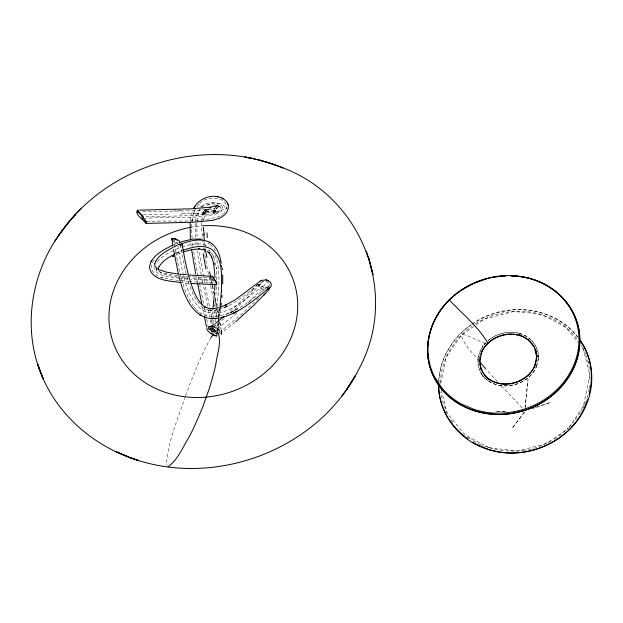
<?xml version="1.0" encoding="UTF-8"?>
<svg xmlns="http://www.w3.org/2000/svg" width="623" height="623" viewBox="0 0 623 623"><rect width="100%" height="100%" fill="white"/><g stroke="black" fill="none" stroke-linecap="round" stroke-linejoin="round"><path stroke-width="0.47" stroke-dasharray="3.12 2.34" d="M216.773 279.875L216.228 267.547L216.337 268.521L213.759 257.221L214.257 258.304L212.334 254.137L212.864 255.228L209.164 250.368L210.083 251.248L207.763 249.426M196.79 223.182L197.086 236.281M213.868 211.594L213.985 210.076L214.452 213.043L213.603 211.952L214.803 213.159L212.996 211.898L214.016 212.388L210.107 211.259M201.727 222.473L201.774 230.144L203.269 245.267M438.748 380.91C439.752 358.451 452.68 337.534 470.863 324.715M440.43 382.748C440.835 360.195 453.653 338.99 471.884 326.164M589.942 380.03L589.763 372.172M195.163 223.548L195.451 237.495M216.602 286.51L214.826 307.598M203.534 215.223L203.744 213.035M438.911 383.161C438.997 359.985 452.025 338.437 470.622 325.159L471.377 324.63M199.064 204.188C190.319 213.284 191.541 227.302 192.125 238.874M201.774 220.643L202.942 212.825L202.475 215.278L204.025 211.033L203.332 212.163L204.546 210.457L203.737 211.438L205.107 210.099L204.258 210.893L205.8 209.819L204.227 210.8L209.273 209.242L204.476 210.278L211.244 209.663L210.644 209.569L215.877 211.477C236.475 208.915 215.589 197.647 207.311 205.87M217.372 331L218.229 323.127M525.111 407.528L528.024 379.29L525.134 407.629M203.589 220.262L205.053 212.879M196.985 221.367L198.503 213.128L200.263 209.468M216.968 307.567L215.971 316.523M217.061 306.672C218.439 289.687 221.305 271.721 215.246 255.321M219.911 308.299L219.21 314.677M216.282 333.126L217.302 323.672M218.922 309.304L218.12 316.507M217.357 331.023L218.221 323.298M218.369 330.019L219.07 323.75M236.701 313.159L214.312 331.35L215.87 317.419M219.935 308.198L219.023 316.328M220.713 309.335L220.02 315.495M212.443 328.633L213.51 319.202M213.619 318.26L214.522 310.27M211.688 319.794L210.683 328.453M212.638 311.547L211.929 317.714M219.039 316.032L219.117 315.355M192.04 221.765L192.546 217.637M195.365 221.367L196.728 214.997L199.453 209.437M190.311 220.363L191.526 214.047L193.029 209.881M588.618 391.618L589.015 389.025M589.148 388.16L589.553 385.567M440.757 383.27L446.2 357.119L461.417 335.174L474.975 325.658M199.633 203.581C206.454 194.734 231.343 196.354 225.456 210.854M586.811 398.377L587.941 394.157M213.954 210.481L214.795 208.175L214.102 209.772M226.671 207.194L226.141 208.97L226.39 208.129M185.28 396.524C178.077 419.115 167.4 441.676 166.551 465.638M185.615 395.621C193.083 375.91 200.528 356.037 210.971 337.666M193.379 214.016L194.54 210.987M584.631 404.062L585.565 401.625M584.312 404.88L581.243 411.149M204.453 214.281L205.574 211.68L204.951 213.089L206.431 211.641L204.578 212.996L206.252 211.431L204.912 212.793L205.839 211.656L204.656 213.393L206.034 211.174L205.224 212.474M230.533 313.19L246.879 298.207L260.539 283.73L259.137 285.614L260.258 283.94L260.282 285.038C261.707 287.444 265.024 287.803 267.516 287.18L265.46 287.577L268.451 286.525L266.963 287.367M204.656 213.393L205.458 212.1L209.164 211.22L207.358 211.407L211.15 211.423M214.608 208.604L215.356 207.404M580.34 412.722L572.724 423.422M154.107 260.173C146.693 267.742 155.259 277.399 163.818 277.967L161.536 277.321M568.97 427.3L583.268 406.679L589.856 375.35L583.268 348.888L581.275 345.391M268.435 287.265L269.502 285.591L269.385 284.236M259.908 284.579L260.539 283.73M224.225 212.786L224.934 211.836M257.875 284.166L251.98 290.653L253.538 289.025M485.956 342.479L482.295 346.824L483.027 345.749L480.263 350.632L478.3 356.87L481.384 348.794L485.823 342.868M157.292 261.629C163.701 254.76 172.431 250.555 181.091 247.253M569.656 426.763L571.493 424.761M252.424 290.186L239.318 302.965L225.207 315.464M201.354 207.093C205.356 199.835 229.248 201.751 220.581 211.984M258.623 298.106L242.324 313.579L219.467 332.433M223.314 213.72L221.43 215.293M216.991 207.957L219.132 206.291L216.298 209.055L216.929 208.168L215.636 211.002L215.714 210.2L215.753 212.482L215.34 210.901L216.017 212.295L214.888 210.8L216.033 211.945L213.082 210.037L215.877 211.477L210.006 212.279M248.055 302.723L259.744 291.019L264.83 284.602C247.129 296.906 228.337 318.408 204.593 311.788C183.178 297.109 182.048 265.055 177.057 241.755M214.771 323.89C206.797 328.064 207.451 329.1 213.502 332.246M235.097 322.223L219.794 334.411M488.167 340.617C499.475 330.618 518.102 329.178 530.017 338.935L525.08 335.509L519.901 333.313L521.069 333.741C510.899 330.751 499.397 332.448 490.714 338.608M261.559 291.852L264.643 289.298M260.897 292.405L256.754 295.769M258.202 284.485C247.526 293.332 236.662 302.35 223.813 307.871L228.54 305.729L222.964 308.136M224.225 318.563L209.881 329.715L215.028 331.724M265.203 288.846L266.333 287.943M201.992 207.389C206.057 203.612 212.295 202.981 217.357 204.912M488.455 340.353L489.958 339.192M559.181 435.921L568.425 428.094C555.373 437.876 541.924 448.194 525.205 450.172M256.139 296.268L244.278 304.943L229.638 312.925M475.754 325.113L484.367 319.093L513.329 311.625C531.785 312.699 551.503 314.389 565.894 327.355C570.255 331.101 574.461 335.127 577.731 339.885M471.611 324.233C503.563 301.182 553.621 305.106 578.027 337.323M475.559 323.796C495.238 311.282 520.509 307.746 542.758 314.942L565.894 327.355L578.128 342.44M554.065 439.301L558.426 436.497M215.776 331.786C214.351 331.732 206.447 328.204 210.317 328.516M472.195 324.155L483.635 317.496L497.582 312.403L513.227 309.888C537.306 308.276 562.569 317.419 577.498 336.911M260.5 282.826C262.922 281.152 266.558 281.152 268.786 283.169M551.036 441.068L546.309 443.553L517.768 451.075L502.971 450.795L495.846 449.627L481.735 445.227M218.066 207.155L220.277 206.034L217.248 207.482M230.417 312.567L237.519 309.063L229.716 312.886M175.951 253.39L181.48 250.921M174.417 246.731L180.662 244.068M176.971 254.433L181.355 252.619M173.708 244.66L179.977 242.191M220.051 216.165C196.704 223.891 171.185 219.654 147.005 221.609M175.554 253.172L182.025 250.508M174.245 246.389L180.164 243.99M217.676 213.596C194.197 219.779 169.292 216.493 145.307 218.276M228.843 313.307L218.829 316.227M535.414 407.528L550.6 402.396L530.741 409.241M181.986 246.965C190.116 244.403 199.749 241.833 207.669 246.28M222.154 308.455L214.195 310.34M216.539 207.747C191.635 212.747 165.905 210.333 140.666 211.851M263.591 281.666L261.894 282.048M524.278 450.281L517.768 451.075L488.23 447.625M207.996 327.091A8.574 4.213 32.4 0 1 209.375 326.67L210.699 326.545M207.358 211.407L208.386 211.306M217.933 316.398C211.29 317.325 204.134 316.196 198.815 311.905M209.39 326.693L213.642 327.324M196.011 213.416L186.145 213.845M183.084 213.938L178.949 214.055M143.454 214.803L169.729 214.257M146.117 216.664C162.782 216.181 179.455 216.22 196.105 215.301C204.157 213.837 215.503 216.002 221.087 208.931L220.931 207.794L218.977 205.738M210.465 310.511L211.859 310.628L207.918 310.231L213.261 310.464M506.016 411.585L495.526 411.71L505.845 411.663M462.445 334.411L466.658 335.369L484.881 343.421M212.684 279.595L190.833 278.426M213.564 280.498L190.872 279.322M213.821 282.881L190.381 281.666M212.209 278.068L179.447 275.966M263.521 289.095L265.857 289.228M181.02 245.119L179.517 245.01L180.857 245.112M188.87 283.325L182.048 282.741M186.939 274.899L183.863 274.634M189.439 281.588L171.652 279.641L161.933 277.437M187.616 278.17L185.233 277.967M188.185 279.127L180.343 278.411M186.113 274.829L182.033 274.463M183.66 274.618L180.623 274.315M184.836 277.928L184.05 277.85M181.83 274.439L179.619 274.213M183.66 277.811L180.763 277.508M180.421 274.299L179.813 274.229M179.486 278.325C171.084 276.589 159.776 277.399 154.255 269.712L154.037 267.571M177.672 275.74L162.642 272.983L159.013 271.612L156.256 269.471L156.903 270.678L156.661 269.338M177.602 277.118L167.953 275.397L161.63 273.217M180.686 245.065L176.465 243.632L173.529 241.537M215.285 331.755A3.403 0.639 58.3 0 0 212.591 328.438L211.789 328.251L214.008 329.769M209.235 310.41L205.247 309.203M263.677 289.095C261.862 290.31 257.431 284.08 259.113 286.564M211.501 328.944L216.142 330.961M178.412 244.341L179.369 244.73M210.776 329.98L209.133 329.263L210.301 329.824L208.845 328.282M480.87 444.806L471.019 439.472M216.936 328.687L220.791 331.389A7.351 3.878 14.3 0 1 221.313 332.098M215.036 327.838L215.87 328.259M489.047 447.836L466.471 435.726L463.154 432.829L447.073 413.002L442.299 400.309L440.843 392.326M208.074 243.149L209.453 244.029M470.233 438.997L465.77 435.773M203.69 308.338L205.107 309.242M210.146 244.465L213.455 247.635L215.963 251.513M215.574 330.299L215.153 329.941A3.886 1.69 37.7 0 0 214.468 329.427L213.074 328.679A4.026 0.654 31.1 0 0 212.459 328.391L210.706 328.305A5.35 1.269 51.5 0 0 210.73 328.835M202.981 307.887C186.744 291.525 184.891 266.371 180.483 244.862M530.64 339.535L529.394 338.406C535.025 342.993 538.451 349.939 538.599 357.205L538.763 355.336L538.202 361.161L536.084 367.469L538.288 359.183L538.194 353.482L535.928 346.458L531.271 340.096M485.566 378.597L488.86 381.245L488.144 380.801C504.155 391.696 528.678 384.414 536.395 366.729C527.673 387.023 496.796 392.957 482.358 375.56L483.549 376.946C478.931 371.129 476.875 363.349 478.503 356.06L477.95 361.745L478.69 367.336L480.263 371.651M196.292 309.693L198.028 311.368M159.589 271.792L159.932 272.103A15.139 8.099 -8.9 0 0 161.676 273.186M522.167 407.847L499.965 384.508M497.403 381.751L486.15 369.314M483.199 376.113L484.935 378.029M479.071 361.169C472.966 352.867 463.94 345.422 461.417 335.174M194.15 307.248L195.708 309.133M581.796 346.964L583.268 348.888L585.604 354.176M482.669 375.404L480.722 372.429M450.912 419.809L453.661 423.539M211.781 331L210.948 329.544M193.628 306.617C182.913 291.05 179.549 271.823 175.99 253.616M221.305 332.098L221.749 334.138L220.62 335.626A8.566 4.19 32.5 0 1 220.215 335.82M586.002 355.055L588.042 361.581L589.568 369.564L589.342 368.38M441.388 390.185L447.073 413.002M215.176 298.915L215.838 302.077M210.465 284.882L204.149 251.303M210.66 285.793L212.934 296.821M214.662 305.153L215.044 307.007M205.497 286.837L211.61 316.71M203.526 303.167L199.788 285.093M215.69 301.376L216.368 304.67M212.093 284.065L210.722 277.367L211.571 281.51M207.685 306.064L203.043 283.636M202.615 307.482L203.986 314.233M216.197 303.845L218.961 317.668M204.578 282.289L198.698 249.955M202.888 282.897L201.704 277.017M198.145 277.017L199.609 284.197M204.679 308.844L206.221 316.414M197.553 283.06L196.229 276.448M208.44 309.787L209.686 316.001M217.707 311.274L218.611 315.861M215.581 309.724L217.006 316.967M201.268 274.821L196.993 250.524M211.781 317.59L214.312 331.35M197.966 276.121L193.473 250.415M210.442 319.903L212.575 331.638M588.042 361.581L588.268 362.781M206.727 319.116L208.604 329.045M219.833 322.301L220.885 328.126M219.95 322.893L220.425 325.51M218.214 323.392L220.02 333.655M220.83 327.838L221.336 330.751M221.305 330.611L221.765 333.383M175.818 252.689L173.638 238.656M203.628 247.829L204.017 250.438M205.247 246.724L204.609 241.934M198.091 245.532L197.561 240.953M192.928 246.225L192.515 242.659M196.237 244.956L195.856 241.693M191.144 246.287L190.693 242.402M190.443 227.372A95.319 84.93 -17.8 0 1 202.919 225.806M213.409 280.638A3.403 0.771 45.1 0 1 212.015 278.707M178.949 242.238A4.719 1.067 45.1 0 1 179.385 244.94A4.719 1.067 45.1 0 1 174.074 239.777M181.137 210.683A153.733 12.219 -1.7 0 1 173.872 210.854M186.152 213.611A114.211 17.234 -2 0 1 183.131 213.705M209.842 212.209A45.3 8.403 -2 0 1 195.957 213.268M209.141 209.484A63.46 21.096 68.3 0 1 209.211 209.242M205.31 214.452A60.345 22.451 52 0 1 205.606 210.878M200.481 206.532A67.237 11.152 77.9 0 1 202.031 207.116M204.251 243.733A108.223 29.304 74.1 0 1 203.939 241.272M219.452 211.89A21.096 5.926 -4.8 0 1 216.337 213.339M213.331 326.686A8.177 3.014 26.1 0 1 217.263 328.305M208.985 330.307A6.674 3.427 36.4 0 1 212.684 326.764A6.674 3.427 36.4 0 1 219.942 333.266M210.745 328.742A6.526 0.444 23.8 0 1 211.898 329.178M215.488 330.354A4.929 2.313 37.9 0 1 216.173 331.047M211.057 329.629A5.21 1.269 50.4 0 1 210.792 328.897M212.778 332.939A4.392 1.962 39.1 0 1 211.072 330.805M213.853 331.818A3.403 0.639 58.3 0 1 212.591 328.438M524.691 411.741L512.044 428.531L524.691 411.741M258.405 284.509L258.615 285.622L258.405 284.509"/><path stroke-width="0.93" d="M222.723 284.018L222.715 274.836M487.832 378.722C481.875 373.107 478.581 364.471 480.232 356.333L479.99 357.329M214.912 284.906L214.624 290.497M221.406 290.622C221.562 276.877 223.4 259.643 211.937 249.628A48.804 27.062 -55 0 0 209.795 248.351C201.167 244.465 191.354 247.424 182.905 250.368M221.367 291.26L219.981 307.63M190.124 222.162L190.404 239.372M221.586 290.544L221.484 291.883M214.499 292.389L213.658 302.077M221.897 297.428L222.061 295.473M213.72 301.485L212.864 309.506M217.123 333.274L217.225 332.308M221.142 305.363L221.344 303.362M218.377 321.826L218.533 320.456M218.907 317.317L218.408 321.632M158.468 268.568L158.538 270.078M154.714 263.685L154.909 266.076L156.381 268.124M536.255 360.803L536.637 356.317L535.944 351.022L536.193 352.143C534.269 343.686 527.159 337.744 519.263 334.894L520.641 335.431C505.666 331.381 488.448 337.876 481.408 352.042M479.718 361.69L481.898 351.216M589.124 394.273C593.82 376.385 591.282 356.566 580.838 341.139M536.123 361.698L534.456 366.83L537.065 355.157L536.886 357.415L534.363 347.284L528.211 339.699L528.966 340.345L522.417 336.404L514.193 334.247M587.411 399.553C576.485 437.743 532.556 459.992 494.748 451.161M480.707 354.666C485.083 341.279 499.662 332.799 513.445 334.201M207.14 327.9L206.859 329.357A7.562 3.006 27.1 0 0 215.62 335.548L216.874 335.875M172.166 245.361C163.024 250.236 150.696 255.905 149.458 267.493C152.09 281.432 170.336 280.685 181.301 282.663M159.052 266.776C162.525 260.764 168.919 257.213 174.814 253.958M155.493 261.403C159.496 254.698 166.707 250.75 173.412 247.214M195.015 206.268L193.605 208.666C198.939 196.292 219.467 191.082 227.644 203.012L227.356 202.452L228.423 205.543L228.197 208.767L226.772 212.248L225.129 214.444L220.667 217.824L212.988 220.332L193.535 222.216L146.016 223.416L142.184 219.031M150.906 261.831L151.685 260.601M54.551 241.708L64.146 227.753L75.079 214.803L69.075 221.578L58.912 234.988L59.201 234.552C30.029 275.763 21.883 332.23 43.189 378.675L37.528 363.731L40.074 371.129C56.054 414.357 94.346 447.065 138.01 460.311L129.958 457.586L115.263 451.356L130.363 457.726L129.958 457.586C214.351 489.281 319.101 449.611 359.253 368.411C399.592 293.332 361.838 197.109 282.25 167.579M210.971 337.666L213.619 333.975M58.912 234.988L69.441 221.157L69.075 221.578L75.079 214.803M341.536 396.469L347.019 388.993M212.093 276.394L212.552 276.441A4.976 1.067 72.4 0 1 213.043 277.048M235.751 321.678L253.849 305.27L268.536 290.116L271.184 286.136L271.184 283.776L270.071 281.954L266.091 279.945L261.278 280.389L235.541 299.601L224.482 305.706L226.429 304.811L220.223 307.248M263.467 295.645L265.024 294.009M81.045 208.689L74.682 215.208C118.962 167.104 189.197 144.762 253.117 158.608L245.524 157.16M215.971 206.68L217.832 205.123L215.994 206.517L217.723 205.341L216.812 205.777M223.914 316.554L215.418 323.392M455.405 294.648C430.789 313.385 419.372 349.62 434.262 377.795C449.744 408.353 488.557 420.634 520.392 411.577C552.71 403.47 580.395 373.777 579.795 339.426C579.873 306.547 550.872 279.454 519.084 276.487M456.799 293.573L459.587 291.424M168.078 466.861C178.178 459.315 183.076 446.761 189.485 436.232A157.681 65.727 -49.8 0 0 194.158 426.957L202.273 408.26L208.876 389.733A301.368 125.62 -49.8 0 0 215.831 364.253C217.077 353.771 222.209 341.645 217.575 331.584M461.884 289.944L472.382 283.979M487.147 343.756L487.786 342.72C477.732 326.351 462.422 313.743 449.214 299.92M260.881 280.615L261.278 280.389M267.322 289.119L269.58 287.881L267.322 289.119L269.229 288.052C254.184 299.819 239.318 313.533 220.121 317.831M173.918 255.897L172.688 256.528L174.674 255.516M226.024 304.997L226.429 304.811M473.27 283.605L486.119 278.925M218.159 205.255L209.593 207.389M181.519 243.757C190.327 240.774 200.559 237.931 209.453 242.145M182.827 252.081L191.611 249.636L199.788 248.865M181.558 241.662L192.546 239.162L201.291 239.068M218.743 307.684L213.097 308.704L209.266 308.658L210.192 308.767L204.422 306.796L205.512 307.458L204.866 307.069M492.092 277.546L494.662 276.994M210.854 207.225L190.116 208.869L139.56 210.115M495.534 276.885L498.159 276.565M499.903 276.355L505.144 275.958M218.245 318.135C193.465 322.597 183.178 294.57 178.809 275.537M181.527 245.166L182.041 245.034A6.526 1.651 37.5 0 0 182.266 244.457A6.651 1.651 39.4 0 0 182.056 243.928L178.933 240.634A5.218 2.383 26.6 0 0 178.108 240.12L176.223 239.263A5.039 0.981 24.9 0 0 175.281 238.897M146.016 223.416L146.335 222.816M141.452 218.4L144.022 218.315M141.608 216.812L143.407 216.749M191.16 283.488L216.672 284.68A5.21 0.888 54.6 0 0 216.539 284.002M212.279 276.3L187.772 274.961M198.464 248.787L205.458 250.158M511.358 275.88L518.141 276.332M172.968 238.329L172.08 238.445A6.518 1.682 37.6 0 0 171.847 239.037M179.035 274.143L166.481 272.158L158.554 269.549M218.556 196.884L216.718 196.564M244.66 156.988L253.117 158.608M438.561 385.388C438.592 414.887 460.506 441.598 488.541 449.526C525.602 461.191 569.702 442.26 585.542 406.562C595.292 385.396 593.805 358.949 579.6 340.111M216.477 284.766L216.197 284.633A4.929 1.114 73.2 0 1 215.971 284.415M260.601 160.376L252.245 158.406L267.96 162.463L283.107 167.906L274.751 164.713L259.729 160.142L275.615 165.009L274.751 164.713M487.677 449.3L495.495 451.364M174.518 238.679L175.32 238.936M266.091 279.945L268.272 280.708L266.231 279.984M217.131 333.749L215.651 333.173M214.577 332.729L215.122 332.955M488.541 449.526L475.956 444.191L472.725 442.026M223.649 198.823L222.068 198.021M487.077 377.826C502.161 390.162 527.136 383.527 534.814 365.958C527.089 382.405 504.319 389.274 489.063 379.306L489.904 379.828L486.205 376.79L483.074 372.975L480.746 368.411L481.197 369.462L479.912 364.362M205.022 307.162C195.404 299.772 192.18 287.102 188.683 276.067M465.474 437.151L467.889 438.779M211.773 243.601C217.17 247.674 219.569 254.433 220.791 260.842M207.093 251.092L209.569 253.327L208.689 252.338L211.952 257.354M464.766 436.528C449.432 424.52 439.199 406.321 438.724 386.657M138.251 210.917L145.541 220.924M485.566 368.652L479.679 361.885M172.914 240.86L172.415 240.19M213.027 276.97L213.315 277.43M172.228 239.878L172.08 239.582A6.643 1.682 39.6 0 1 171.893 239.068M213.634 278.029L214.328 279.47A4.104 0.444 63.8 0 0 214.787 280.428L215.013 280.848A5.397 0.553 63.7 0 0 215.317 281.417L216.64 284.127M211.407 256.24L213.907 264.152L213.689 263.085L215.021 277.702M366.636 252.144L366.332 251.256L369.182 259.542L372.998 274.72L368.909 258.646L369.182 259.542M188.193 274.252L185.21 261.473L182.228 244.621M228.306 205.053L228.15 204.453L228.423 205.543M178.326 273.653L173.513 249.566M213.642 291.541L213.985 293.176M212.069 283.963L213.05 288.69M201.914 304.11L197.725 283.901M210.535 276.433L209.601 271.753M204.484 316.749L206.408 326.841M195.723 273.871L191.549 249.402M220.838 261.107L221.196 263.256M206.922 257.369L206.135 252.681M172.968 246.132L171.886 238.866M221.484 265.46L221.632 266.854M204.328 239.723L203.768 234.108M222.232 268.015L222.395 269.666M203.542 231.055L203.355 227.286M202.919 225.806A95.319 84.93 -17.8 0 1 287.265 345.64A95.319 84.93 -17.8 0 1 126.298 365.826A95.319 84.93 -17.8 0 1 190.443 227.372M213.346 278.637A3.403 0.771 45.1 0 1 216.251 281.534A3.403 0.771 45.1 0 1 216.438 282.982M146.382 221.438A6.674 1.511 45.1 0 1 140.681 218.019A6.674 1.511 45.1 0 1 136.912 212.069A6.674 1.511 45.1 0 1 142.978 216.049M173.669 238.882A4.719 1.067 45.1 0 1 177.08 240.299M208.58 211.656A63.46 21.096 68.3 0 1 208.635 211.407M207.28 237.62A58.141 7.32 82.3 0 1 207 232.893M204.18 234.715A72.766 18.285 74.9 0 1 203.947 231.686M205.473 252.074A108.223 29.304 74.1 0 1 204.959 248.741M205.956 269.05A160.064 38.073 74.9 0 1 203.168 253.577M138.158 210.691A8.169 1.503 62.3 0 0 137.153 210.177L137.052 211.415A8.574 1.596 48.5 0 0 137.488 212.272M146.288 222.761A8.465 1.534 49.8 0 0 145.93 221.741A8.566 1.628 48.7 0 0 145.494 220.885M216.446 336.062A6.674 3.427 36.4 0 1 211.166 333.188M217.139 333.671A6.518 0.452 23.6 0 1 216.726 333.515M173.295 238.516A6.386 0.973 23.3 0 1 174.853 238.921M158.678 269.479A17.405 8.597 -6 0 1 156.459 268.092M154.901 263.693A26.345 13.293 -3.4 0 1 155.921 261.458M209.414 242.199A53.508 29.655 -54.9 0 1 211.773 243.593M217.077 334.87A4.392 1.962 39.1 0 1 216.57 334.886M212.256 277.087A5.21 0.857 54.7 0 1 212.131 276.441M213.331 277.5A3.894 0.654 69.3 0 1 213.642 278.092M158.382 268.575A22.171 10.91 -2.1 0 1 158.842 266.761M511.039 275.825A76.878 68.499 -17.8 0 1 566.611 380.194A76.878 68.499 -17.8 0 1 435.882 380.754A76.878 68.499 -17.8 0 1 505.806 275.849M355.531 375.428L346.528 389.71L355.531 375.428M236.81 311.422L233.088 313.322L236.81 311.422M216.306 318.337L212.49 318.446L216.306 318.337M474.477 409.568L461.573 404.101A76.294 67.977 -17.8 0 1 441.839 387.911L434.558 376.822A76.294 67.977 -17.8 0 1 492.053 277.243A76.294 67.977 -17.8 0 1 578.44 348.101A76.294 67.977 -17.8 0 1 474.477 409.568M200.341 315.059L199.36 314.49L201.252 315.581L200.341 315.059"/></g></svg>
